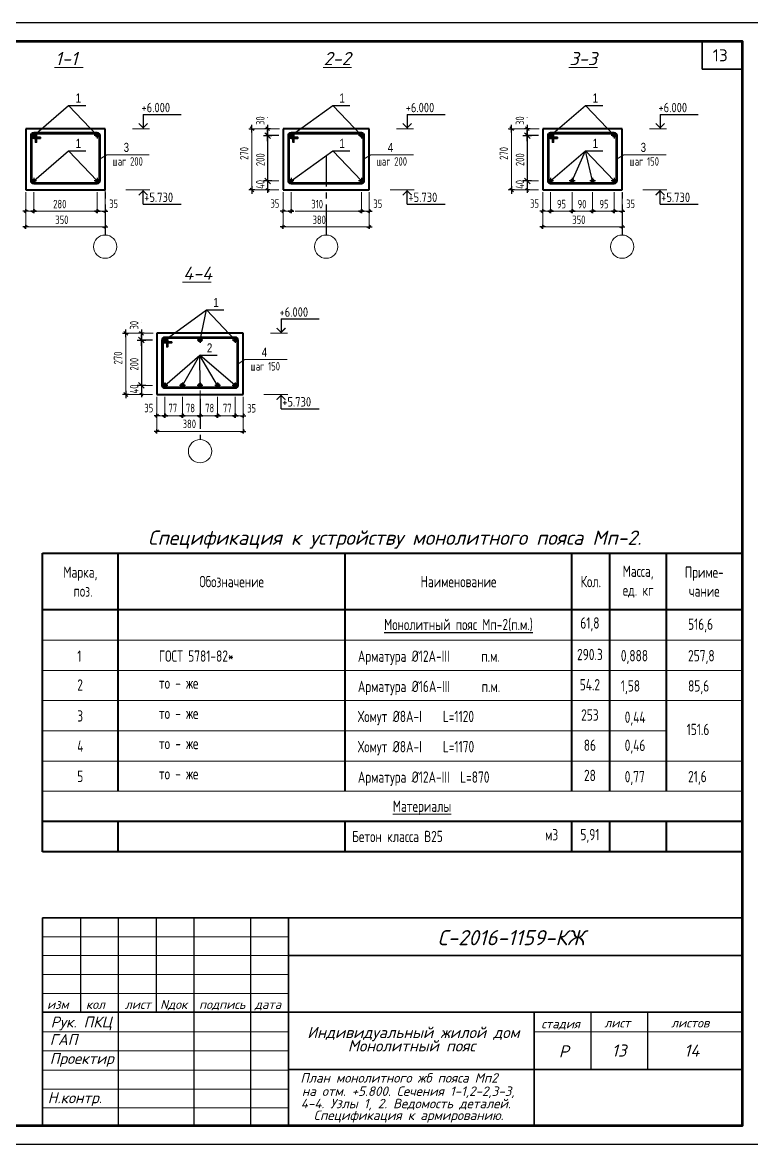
# Model space of a CAD drawing. Extents: x -12289450 to -10763036, y -7834513 to -6150123.
# Drawn here: x -10824568 to -10805286, y -7834513 to -7804813 of the extents above; entities that cross this region are included whole.
import ezdxf

# ---------------------------------------------------------------- set-up
doc = ezdxf.new("R2010")
doc.units = 0
doc.header["$LTSCALE"] = 25
doc.linetypes.add('ACAD_ISO04W100', pattern=[30, 24, -3, 0, -3])
doc.linetypes.add('CENTER', pattern=[50.8, 31.75, -6.35, 6.35, -6.35])
for name, color, linetype in [('014-ОСИ', 251, 'CENTER'), ('Annotation - Text', 7, 'Continuous'), ('ArchiCAD', 7, 'Continuous'), ('F-text', 7, 'Continuous'), ('kassa', 7, 'Continuous'), ('osnovnie', 7, 'Continuous'), ('Новое', 51, 'Continuous'), ('ОСЬ', 210, 'ACAD_ISO04W100'), ('Размер', 6, 'Continuous')]:
    doc.layers.add(name, color=color, linetype=linetype)
doc.layers.add('СТЕНЫ', color=5, linetype='Continuous', lineweight=40)
doc.layers.add('Текст AMS', color=7, linetype='Continuous', lineweight=9)
doc.styles.add('gismo', font='isocpeui.ttf')
doc.styles.add('GOST 2.304', font='cs_gost2304.shx')
doc.styles.add('RUSS', font='russ', dxfattribs={"width": 0.8})
doc.styles.get("Standard").update_dxf_attribs({"font": 'arial.ttf'})
doc.styles.add('STYLE1', font='simplex.shx', dxfattribs={"width": 0.7, "height": 300})
doc.dimstyles.new('100', dxfattribs={"dimtxt": 250, "dimasz": 80, "dimexe": 0, "dimexo": 0, "dimgap": 30, "dimtad": 1, "dimdec": 0, "dimzin": 9, "dimtxsty": 'Standard', "dimblk": 'ARCHTICK', "dimcen": 80, "dimdle": 50, "dimadec": 0, "dimazin": 0, "dimtfac": 1, "dimtdec": 0, "dimtix": 1, "dimtmove": 0, "dimatfit": 1, "dimldrblk": 'DOTSMALL', "dimfxl": 0, "dimarcsym": 0})

# ---------------------------------------------------------------- blocks, each defined once
blk = doc.blocks.new('A8MITTA', base_point=(3180, 3140))
for p, q in [((3160, 3140), (3200, 3140)), ((3170, 3130), (3190, 3150)), ((3180, 3155), (3180, 3125))]:
    blk.add_line(p, q)
blk = doc.blocks.new('_ArchTick')
at = {"color": 0, "linetype": 'ByBlock', "const_width": 0.15}
blk.add_lwpolyline([(-0.5, -0.5), (0.5, 0.5)], dxfattribs=at)
blk = doc.blocks.new('_DotSmall')
at = {"color": 0, "linetype": 'ByBlock', "const_width": 0.5}
blk.add_lwpolyline([(-0.0625, 0, 1), (0.0625, 0, 1)], format="xyb", close=True, dxfattribs=at)

msp = doc.modelspace()

# ---------------------------------------------------------------- linework, layer by layer
at = {"linetype": 'Continuous', "lineweight": 25, "ltscale": 20}
for p, q in [((-10821377.6, -7807248.1), (-10820371.3, -7807248.1)), ((-10821377.6, -7807248.1), (-10821377.6, -7807626.2)), ((-10821377.6, -7807338.9), (-10821377.6, -7807626.2)), ((-10821377.6, -7807356.8), (-10821377.6, -7807626.2)), ((-10821377.6, -7807356.8), (-10821377.6, -7807626.2)), ((-10814391.4, -7807248.1), (-10813385.1, -7807248.1)), ((-10814391.4, -7807248.1), (-10814391.4, -7807626.2)), ((-10814391.4, -7807338.9), (-10814391.4, -7807626.2)), ((-10814391.4, -7807356.8), (-10814391.4, -7807626.2)), ((-10814391.4, -7807356.8), (-10814391.4, -7807626.2)), ((-10807705.2, -7807248.1), (-10806698.9, -7807248.1)), ((-10807705.2, -7807248.1), (-10807705.2, -7807626.2)), ((-10807705.2, -7807338.9), (-10807705.2, -7807626.2)), ((-10807705.2, -7807356.8), (-10807705.2, -7807626.2)), ((-10807705.2, -7807356.8), (-10807705.2, -7807626.2)), ((-10821377.6, -7809515.5), (-10821377.6, -7809246.2)), ((-10821377.6, -7809515.5), (-10821377.6, -7809246.2)), ((-10821377.6, -7809533.5), (-10821377.6, -7809246.2)), ((-10821377.6, -7809624.3), (-10821377.6, -7809246.2)), ((-10814391.4, -7809515.5), (-10814391.4, -7809246.2)), ((-10814391.4, -7809515.5), (-10814391.4, -7809246.2)), ((-10814391.4, -7809533.5), (-10814391.4, -7809246.2)), ((-10814391.4, -7809624.3), (-10814391.4, -7809246.2)), ((-10807705.2, -7809515.5), (-10807705.2, -7809246.2)), ((-10807705.2, -7809515.5), (-10807705.2, -7809246.2)), ((-10807705.2, -7809533.5), (-10807705.2, -7809246.2)), ((-10807705.2, -7809624.3), (-10807705.2, -7809246.2)), ((-10821377.6, -7809624.3), (-10820371.3, -7809624.3)), ((-10814391.4, -7809624.3), (-10813385.1, -7809624.3)), ((-10807705.2, -7809624.3), (-10806698.9, -7809624.3)), ((-10817727.6, -7812661.5), (-10816721.3, -7812661.5)), ((-10817727.6, -7812661.5), (-10817727.6, -7813039.6)), ((-10817727.6, -7812752.3), (-10817727.6, -7813039.6)), ((-10817727.6, -7812770.3), (-10817727.6, -7813039.6)), ((-10817727.6, -7812770.3), (-10817727.6, -7813039.6)), ((-10817727.6, -7814928.9), (-10817727.6, -7814659.6)), ((-10817727.6, -7814928.9), (-10817727.6, -7814659.6)), ((-10817727.6, -7814946.9), (-10817727.6, -7814659.6)), ((-10817727.6, -7815037.7), (-10817727.6, -7814659.6)), ((-10817727.6, -7815037.7), (-10816721.3, -7815037.7))]:
    msp.add_line(p, q, dxfattribs=at)
at = {"color": 0, "lineweight": 15}
for p, q in [((-10822337.1, -7808315.5), (-10822513.1, -7808427.4)), ((-10822337.1, -7808315.5), (-10821214.8, -7808315.5)), ((-10815350.8, -7808315.5), (-10815526.9, -7808427.4)), ((-10815350.8, -7808315.5), (-10814228.5, -7808315.5)), ((-10808664.7, -7808315.5), (-10808840.7, -7808427.4)), ((-10808664.7, -7808315.5), (-10807542.4, -7808315.5)), ((-10808664.7, -7808315.5), (-10807542.4, -7808315.5)), ((-10818687.1, -7813737), (-10818863.1, -7813848.9)), ((-10818687.1, -7813737), (-10817564.8, -7813737)), ((-10805536.2, -7821163.3), (-10824036.2, -7821163.3)), ((-10805536.2, -7821963.3), (-10824036.2, -7821963.3)), ((-10805536.2, -7822763.3), (-10824036.2, -7822763.3)), ((-10807536.2, -7823563.3), (-10824036.2, -7823563.3)), ((-10805536.2, -7824363.3), (-10824036.2, -7824363.3)), ((-10805536.2, -7825163.3), (-10824036.2, -7825163.3)), ((-10805536.2, -7825963.3), (-10824036.2, -7825963.3)), ((-10805536.2, -7826763.3), (-10824036.2, -7826763.3))]:
    msp.add_line(p, q, dxfattribs=at)
at = {"color": 0, "lineweight": 40}
for p, q in [((-10824036.2, -7818863.3), (-10805536.2, -7818863.3)), ((-10824036.2, -7826763.3), (-10824036.2, -7818863.3)), ((-10822036.2, -7825163.3), (-10822036.2, -7818863.3)), ((-10816036.2, -7825163.3), (-10816036.2, -7818863.3)), ((-10810036.2, -7825163.3), (-10810036.2, -7818863.3)), ((-10809036.2, -7825163.3), (-10809036.2, -7818863.3)), ((-10807536.2, -7825163.3), (-10807536.2, -7818863.3)), ((-10805536.2, -7820363.3), (-10824036.2, -7820363.3)), ((-10805536.2, -7825963.3), (-10824036.2, -7825963.3)), ((-10822036.2, -7826763.3), (-10822036.2, -7825963.3)), ((-10816036.2, -7826763.3), (-10816036.2, -7825963.3)), ((-10810036.2, -7826763.3), (-10810036.2, -7825963.3)), ((-10809036.2, -7826763.3), (-10809036.2, -7825963.3)), ((-10807536.2, -7826763.3), (-10807536.2, -7825963.3)), ((-10805536.2, -7826763.3), (-10824036.2, -7826763.3))]:
    msp.add_line(p, q, dxfattribs=at)
at = {"linetype": 'Continuous', "lineweight": 60, "ltscale": 75}
msp.add_lwpolyline([(-10845036.1, -7805313.4), (-10805536.2, -7805313.4), (-10805536.2, -7834013.3), (-10845036.1, -7834013.3)], close=True, dxfattribs=at)
at = {"linetype": 'Continuous', "lineweight": 25, "ltscale": 20}
for points, const_width in [([(-10821494.3, -7807486.9), (-10821377.6, -7807603.5), (-10821260.9, -7807486.9)], 32), ([(-10821494.3, -7807486.9), (-10821377.6, -7807603.5), (-10821260.9, -7807486.9)], 32), ([(-10821487, -7807495.6), (-10821377.6, -7807605), (-10821268.2, -7807495.6)], 30), ([(-10821487, -7807495.6), (-10821377.6, -7807605), (-10821268.2, -7807495.6)], 30), ([(-10814508.1, -7807486.9), (-10814391.4, -7807603.5), (-10814274.7, -7807486.9)], 32), ([(-10814508.1, -7807486.9), (-10814391.4, -7807603.5), (-10814274.7, -7807486.9)], 32), ([(-10814500.8, -7807495.6), (-10814391.4, -7807605), (-10814282, -7807495.6)], 30), ([(-10814500.8, -7807495.6), (-10814391.4, -7807605), (-10814282, -7807495.6)], 30), ([(-10807821.9, -7807486.9), (-10807705.2, -7807603.5), (-10807588.5, -7807486.9)], 32), ([(-10807821.9, -7807486.9), (-10807705.2, -7807603.5), (-10807588.5, -7807486.9)], 32), ([(-10807814.6, -7807495.6), (-10807705.2, -7807605), (-10807595.8, -7807495.6)], 30), ([(-10807814.6, -7807495.6), (-10807705.2, -7807605), (-10807595.8, -7807495.6)], 30), ([(-10821494.3, -7809385.5), (-10821377.6, -7809268.8), (-10821260.9, -7809385.5)], 32), ([(-10821494.3, -7809385.5), (-10821377.6, -7809268.8), (-10821260.9, -7809385.5)], 32), ([(-10821487, -7809376.8), (-10821377.6, -7809267.4), (-10821268.2, -7809376.8)], 30), ([(-10821487, -7809376.8), (-10821377.6, -7809267.4), (-10821268.2, -7809376.8)], 30), ([(-10814508.1, -7809385.5), (-10814391.4, -7809268.8), (-10814274.7, -7809385.5)], 32), ([(-10814508.1, -7809385.5), (-10814391.4, -7809268.8), (-10814274.7, -7809385.5)], 32), ([(-10814500.8, -7809376.8), (-10814391.4, -7809267.4), (-10814282, -7809376.8)], 30), ([(-10814500.8, -7809376.8), (-10814391.4, -7809267.4), (-10814282, -7809376.8)], 30), ([(-10807821.9, -7809385.5), (-10807705.2, -7809268.8), (-10807588.5, -7809385.5)], 32), ([(-10807821.9, -7809385.5), (-10807705.2, -7809268.8), (-10807588.5, -7809385.5)], 32), ([(-10807814.6, -7809376.8), (-10807705.2, -7809267.4), (-10807595.8, -7809376.8)], 30), ([(-10807814.6, -7809376.8), (-10807705.2, -7809267.4), (-10807595.8, -7809376.8)], 30), ([(-10817844.3, -7812900.3), (-10817727.6, -7813017), (-10817610.9, -7812900.3)], 32), ([(-10817844.3, -7812900.3), (-10817727.6, -7813017), (-10817610.9, -7812900.3)], 32), ([(-10817837, -7812909), (-10817727.6, -7813018.4), (-10817618.2, -7812909)], 30), ([(-10817837, -7812909), (-10817727.6, -7813018.4), (-10817618.2, -7812909)], 30), ([(-10817844.3, -7814798.9), (-10817727.6, -7814682.2), (-10817610.9, -7814798.9)], 32), ([(-10817844.3, -7814798.9), (-10817727.6, -7814682.2), (-10817610.9, -7814798.9)], 32), ([(-10817837, -7814790.2), (-10817727.6, -7814680.8), (-10817618.2, -7814790.2)], 30), ([(-10817837, -7814790.2), (-10817727.6, -7814680.8), (-10817618.2, -7814790.2)], 30)]:
    msp.add_lwpolyline(points, dxfattribs=dict(at, const_width=const_width))
at = {"layer": '014-ОСИ'}
for p, q in [((-10822381.1, -7808359.2), (-10822381.1, -7810440.3)), ((-10816534.9, -7808359.2), (-10816534.9, -7810440.3)), ((-10808708.7, -7808359.2), (-10808708.7, -7810440.3)), ((-10819871.1, -7814773.8), (-10819871.1, -7815853.8))]:
    msp.add_line(p, q, dxfattribs=at)
at = {"layer": 'Annotation - Text', "color": 0, "lineweight": 20}
for centre in [(-10822381.1, -7810748.3), (-10816534.9, -7810748.3), (-10808708.7, -7810748.3), (-10819871.1, -7816161.8)]:
    msp.add_circle(centre, 308, dxfattribs=at)
at = {"layer": 'ArchiCAD', "color": 7, "linetype": 'Continuous', "lineweight": 35}
for p, q in [((-10824036, -7828513.1), (-10805536.2, -7828513.1)), ((-10817536.1, -7828513.1), (-10817536.1, -7834013)), ((-10817536.1, -7829513), (-10805536.2, -7829513)), ((-10824036, -7831013), (-10805536.2, -7831013)), ((-10811036.2, -7831013), (-10811036.2, -7834013)), ((-10817536.1, -7832528.8), (-10805536.2, -7832528.8))]:
    msp.add_line(p, q, dxfattribs=at)
at = {"layer": 'ArchiCAD', "color": 7, "linetype": 'Continuous', "lineweight": 35, "extrusion": (1, 0, 0), "elevation": -10806594.3}
msp.add_lwpolyline([(-7805313.4, 0), (-7806054.1, 0)], dxfattribs=at)
at = {"layer": 'ArchiCAD', "color": 7, "linetype": 'Continuous', "lineweight": 35, "extrusion": (0, 1, 0), "elevation": -7806054.1}
msp.add_lwpolyline([(10806594.3, 0), (10805536.2, 0)], dxfattribs=at)
at = {"layer": 'ArchiCAD', "color": 7, "linetype": 'Continuous', "lineweight": 35}
msp.add_lwpolyline([(-10805536.2, -7834013), (-10824036, -7834013), (-10824036, -7828513.1), (-10805536.2, -7828513.1), (-10805536.2, -7834013)], close=True, dxfattribs=at)
at = {"layer": 'kassa', "lineweight": 15}
for p, q in [((-10824036, -7829013.1), (-10817536.1, -7829013.1)), ((-10817536.1, -7829513), (-10824036, -7829513)), ((-10824036, -7830013), (-10817536.1, -7830013)), ((-10824036, -7830513), (-10817536.1, -7830513)), ((-10824036, -7831528.9), (-10817536.1, -7831528.9)), ((-10811036.2, -7831528.9), (-10805536.2, -7831528.9)), ((-10824036, -7832028.9), (-10817536.1, -7832028.9)), ((-10824036, -7832544.7), (-10817536.1, -7832544.7)), ((-10824036, -7833044.7), (-10817536.1, -7833044.7)), ((-10824036, -7833544.7), (-10817536.1, -7833544.7))]:
    msp.add_line(p, q, dxfattribs=at)
at = {"layer": 'osnovnie', "color": 0, "lineweight": 35, "ltscale": 100}
for p, q in [((-10822591.1, -7807728.2), (-10824271.1, -7807728.2)), ((-10822591.1, -7807758.2), (-10824271.1, -7807758.2)), ((-10815604.9, -7807728.2), (-10817464.9, -7807728.2)), ((-10815604.9, -7807758.2), (-10817464.9, -7807758.2)), ((-10808918.7, -7807728.2), (-10810598.7, -7807728.2)), ((-10808918.7, -7807758.2), (-10810598.7, -7807758.2)), ((-10824349.1, -7807806.2), (-10824349.1, -7809006.2)), ((-10824319.1, -7807806.2), (-10824319.1, -7809006.2)), ((-10822543.1, -7809006.2), (-10822543.1, -7807806.2)), ((-10822513.1, -7809006.2), (-10822513.1, -7807806.2)), ((-10817542.9, -7807806.2), (-10817542.9, -7809006.2)), ((-10817512.9, -7807806.2), (-10817512.9, -7809006.2)), ((-10815556.9, -7809006.2), (-10815556.9, -7807806.2)), ((-10815526.9, -7809006.2), (-10815526.9, -7807806.2)), ((-10810676.7, -7807806.2), (-10810676.7, -7809006.2)), ((-10810646.7, -7807806.2), (-10810646.7, -7809006.2)), ((-10808870.7, -7809006.2), (-10808870.7, -7807806.2)), ((-10808840.7, -7809006.2), (-10808840.7, -7807806.2)), ((-10824271.1, -7809054.2), (-10822591.1, -7809054.2)), ((-10824271.1, -7809084.2), (-10822591.1, -7809084.2)), ((-10817464.9, -7809054.2), (-10815604.9, -7809054.2)), ((-10817464.9, -7809084.2), (-10815604.9, -7809084.2)), ((-10810598.7, -7809054.2), (-10808918.7, -7809054.2)), ((-10810598.7, -7809084.2), (-10808918.7, -7809084.2)), ((-10818941.1, -7813141.6), (-10820801.1, -7813141.6)), ((-10820879.1, -7813219.6), (-10820879.1, -7814419.6)), ((-10820849.1, -7813219.6), (-10820849.1, -7814419.6)), ((-10818941.1, -7813171.6), (-10820801.1, -7813171.6)), ((-10818893.1, -7814419.6), (-10818893.1, -7813219.6)), ((-10818863.1, -7814419.6), (-10818863.1, -7813219.6)), ((-10820801.1, -7814467.6), (-10818941.1, -7814467.6)), ((-10820801.1, -7814497.6), (-10818941.1, -7814497.6))]:
    msp.add_line(p, q, dxfattribs=at)
for points in [[(-10824271.1, -7807758.2, -0.4142136), (-10824223.1, -7807806.2), (-10824223.1, -7807986.2), (-10824193.1, -7807986.2), (-10824193.1, -7807806.2, 0.4142086), (-10824271.1, -7807728.2, 0.0000085)], [(-10817464.9, -7807758.2, -0.4142136), (-10817416.9, -7807806.2), (-10817416.9, -7807986.2), (-10817386.9, -7807986.2), (-10817386.9, -7807806.2, 0.4142086), (-10817464.9, -7807728.2, 0.0000085)], [(-10810598.7, -7807758.2, -0.4142136), (-10810550.7, -7807806.2), (-10810550.7, -7807986.2), (-10810520.7, -7807986.2), (-10810520.7, -7807806.2, 0.4142086), (-10810598.7, -7807728.2, 0.0000085)], [(-10824319.1, -7807806.2, 0.4142136), (-10824271.1, -7807854.2), (-10824091.1, -7807854.2), (-10824091.1, -7807884.2), (-10824271.1, -7807884.2, -0.4142086), (-10824349.1, -7807806.2, -0.0000085)], [(-10817512.9, -7807806.2, 0.4142136), (-10817464.9, -7807854.2), (-10817284.9, -7807854.2), (-10817284.9, -7807884.2), (-10817464.9, -7807884.2, -0.4142086), (-10817542.9, -7807806.2, -0.0000085)], [(-10810646.7, -7807806.2, 0.4142136), (-10810598.7, -7807854.2), (-10810418.7, -7807854.2), (-10810418.7, -7807884.2), (-10810598.7, -7807884.2, -0.4142086), (-10810676.7, -7807806.2, -0.0000085)], [(-10820801.1, -7813171.6, -0.4142136), (-10820753.1, -7813219.6), (-10820753.1, -7813399.6), (-10820723.1, -7813399.6), (-10820723.1, -7813219.6, 0.4142086), (-10820801.1, -7813141.6, 0.0000085)], [(-10820849.1, -7813219.6, 0.4142136), (-10820801.1, -7813267.6), (-10820621.1, -7813267.6), (-10820621.1, -7813297.6), (-10820801.1, -7813297.6, -0.4142086), (-10820879.1, -7813219.6, -0.0000085)]]:
    msp.add_lwpolyline(points, format="xyb", dxfattribs=at)
for centre, radius in [((-10824271.1, -7807806.2), 36), ((-10822591.1, -7807806.2), 36), ((-10817464.9, -7807806.2), 36), ((-10815604.9, -7807806.2), 36), ((-10810598.7, -7807806.2), 36), ((-10808918.7, -7807806.2), 36), ((-10824271.1, -7809006.2), 36), ((-10822591.1, -7809006.2), 36), ((-10817464.9, -7809006.2), 36), ((-10815604.9, -7809006.2), 36), ((-10810598.7, -7809006.2), 36), ((-10810028.7, -7809006.2), 36), ((-10809488.7, -7809006.2), 36), ((-10808918.7, -7809006.2), 36), ((-10820801.1, -7813219.6), 36), ((-10819871.1, -7813219.6), 48), ((-10818941.1, -7813219.6), 36), ((-10820801.1, -7814419.6), 48), ((-10820336.1, -7814419.6), 48), ((-10819871.1, -7814419.6), 48), ((-10819406.1, -7814419.6), 48), ((-10818941.1, -7814419.6), 48)]:
    msp.add_circle(centre, radius, dxfattribs=at)
for centre, radius, start, end in [((-10824271.1, -7807806.2), 78, 90, 180), ((-10824271.1, -7807806.2), 48, 90, 180), ((-10822591.1, -7807806.2), 78, 0, 90), ((-10822591.1, -7807806.2), 48, 0, 90), ((-10817464.9, -7807806.2), 78, 90, 180), ((-10817464.9, -7807806.2), 48, 90, 180), ((-10815604.9, -7807806.2), 78, 0, 90), ((-10815604.9, -7807806.2), 48, 0, 90), ((-10810598.7, -7807806.2), 78, 90, 180), ((-10810598.7, -7807806.2), 48, 90, 180), ((-10808918.7, -7807806.2), 78, 0, 90), ((-10808918.7, -7807806.2), 48, 0, 90), ((-10824271.1, -7809006.2), 78, 180, 270), ((-10824271.1, -7809006.2), 48, 180, 270), ((-10822591.1, -7809006.2), 78, 270, 0), ((-10822591.1, -7809006.2), 48, 270, 0), ((-10817464.9, -7809006.2), 78, 180, 270), ((-10817464.9, -7809006.2), 48, 180, 270), ((-10815604.9, -7809006.2), 78, 270, 0), ((-10815604.9, -7809006.2), 48, 270, 0), ((-10810598.7, -7809006.2), 78, 180, 270), ((-10810598.7, -7809006.2), 48, 180, 270), ((-10808918.7, -7809006.2), 78, 270, 0), ((-10808918.7, -7809006.2), 48, 270, 0), ((-10820801.1, -7813219.6), 78, 90, 180), ((-10818941.1, -7813219.6), 78, 0, 90), ((-10820801.1, -7813219.6), 48, 90, 180), ((-10818941.1, -7813219.6), 48, 0, 90), ((-10820801.1, -7814419.6), 78, 180, 270), ((-10820801.1, -7814419.6), 48, 180, 270), ((-10818941.1, -7814419.6), 78, 270, 0), ((-10818941.1, -7814419.6), 48, 270, 0)]:
    msp.add_arc(centre, radius, start, end, dxfattribs=at)
at = {"layer": 'Новое', "color": 7, "linetype": 'Continuous'}
for p, q in [((-10824036, -7828513.1), (-10824036, -7834013)), ((-10823036, -7828513.1), (-10823036, -7831013)), ((-10822036, -7828513.1), (-10822036, -7834013)), ((-10821036, -7828513.1), (-10821036, -7831013)), ((-10820036, -7828513.1), (-10820036, -7834013)), ((-10818536.1, -7828513.1), (-10818536.1, -7834013)), ((-10809536.2, -7831013), (-10809536.2, -7832528.8)), ((-10808036.2, -7831013), (-10808036.2, -7832528.8))]:
    msp.add_line(p, q, dxfattribs=at)
msp.add_lwpolyline([(-10847036.1, -7804813.4), (-10805036.2, -7804813.4), (-10805036.2, -7834513.3), (-10847036.1, -7834513.3)], close=True, dxfattribs=at)
msp.add_lwpolyline([(-10847036.1, -7804813.4), (-10805036.2, -7804813.4), (-10805036.2, -7834513.3), (-10847036.1, -7834513.3)], close=True, dxfattribs=at)
at = {"layer": 'ОСЬ', "ltscale": 100}
for p, q in [((-10824271.1, -7807728.2), (-10824271.1, -7807884.2)), ((-10822591.1, -7807728.2), (-10822591.1, -7807884.2)), ((-10817464.9, -7807728.2), (-10817464.9, -7807884.2)), ((-10815604.9, -7807728.2), (-10815604.9, -7807884.2)), ((-10810598.7, -7807728.2), (-10810598.7, -7807884.2)), ((-10808918.7, -7807728.2), (-10808918.7, -7807884.2)), ((-10824193.1, -7807806.2), (-10824349.1, -7807806.2)), ((-10822513.1, -7807806.2), (-10822669.1, -7807806.2)), ((-10817386.9, -7807806.2), (-10817542.9, -7807806.2)), ((-10815526.9, -7807806.2), (-10815682.9, -7807806.2)), ((-10810520.7, -7807806.2), (-10810676.7, -7807806.2)), ((-10808840.7, -7807806.2), (-10808996.7, -7807806.2)), ((-10824271.1, -7808928.2), (-10824271.1, -7809084.2)), ((-10822591.1, -7808928.2), (-10822591.1, -7809084.2)), ((-10817464.9, -7808928.2), (-10817464.9, -7809084.2)), ((-10815604.9, -7808928.2), (-10815604.9, -7809084.2)), ((-10810598.7, -7808928.2), (-10810598.7, -7809084.2)), ((-10810028.7, -7808928.2), (-10810028.7, -7809084.2)), ((-10809488.7, -7808928.2), (-10809488.7, -7809084.2)), ((-10808918.7, -7808928.2), (-10808918.7, -7809084.2)), ((-10824193.1, -7809006.2), (-10824349.1, -7809006.2)), ((-10822513.1, -7809006.2), (-10822669.1, -7809006.2)), ((-10817386.9, -7809006.2), (-10817542.9, -7809006.2)), ((-10815526.9, -7809006.2), (-10815682.9, -7809006.2)), ((-10810520.7, -7809006.2), (-10810676.7, -7809006.2)), ((-10809950.7, -7809006.2), (-10810106.7, -7809006.2)), ((-10809410.7, -7809006.2), (-10809566.7, -7809006.2)), ((-10808840.7, -7809006.2), (-10808996.7, -7809006.2)), ((-10820801.1, -7813141.6), (-10820801.1, -7813297.6)), ((-10819871.1, -7813141.6), (-10819871.1, -7813297.6)), ((-10818941.1, -7813141.6), (-10818941.1, -7813297.6)), ((-10820723.1, -7813219.6), (-10820879.1, -7813219.6)), ((-10819793.1, -7813219.6), (-10819949.1, -7813219.6)), ((-10818863.1, -7813219.6), (-10819019.1, -7813219.6)), ((-10820723.1, -7814419.6), (-10820879.1, -7814419.6)), ((-10820801.1, -7814341.6), (-10820801.1, -7814497.6)), ((-10820258.1, -7814419.6), (-10820414.1, -7814419.6)), ((-10820336.1, -7814341.6), (-10820336.1, -7814497.6)), ((-10819793.1, -7814419.6), (-10819949.1, -7814419.6)), ((-10819871.1, -7814341.6), (-10819871.1, -7814497.6)), ((-10819328.1, -7814419.6), (-10819484.1, -7814419.6)), ((-10819406.1, -7814341.6), (-10819406.1, -7814497.6)), ((-10818863.1, -7814419.6), (-10819019.1, -7814419.6)), ((-10818941.1, -7814341.6), (-10818941.1, -7814497.6))]:
    msp.add_line(p, q, dxfattribs=at)
at = {"layer": 'Размер', "lineweight": 15, "ltscale": 100}
for p, q in [((-10818084.4, -7807331.2), (-10818084.4, -7807336.2)), ((-10811218.3, -7807331.2), (-10811218.3, -7807336.2)), ((-10817772.9, -7807626.2), (-10818584.6, -7807626.2)), ((-10818498.9, -7809246.2), (-10818498.9, -7807585.6)), ((-10817772.9, -7807626.2), (-10818084.4, -7807626.2)), ((-10810906.8, -7807626.2), (-10811718.5, -7807626.2)), ((-10811632.8, -7809246.2), (-10811632.8, -7807585.6)), ((-10810906.8, -7807626.2), (-10811218.3, -7807626.2)), ((-10817789.7, -7807806.2), (-10818084.4, -7807806.2)), ((-10810923.5, -7807806.2), (-10811218.3, -7807806.2)), ((-10822381.1, -7809145.1), (-10822381.1, -7810059.8)), ((-10817789.7, -7809246.2), (-10818584.6, -7809246.2)), ((-10817789.7, -7809006.2), (-10818084.4, -7809006.2)), ((-10810923.5, -7809246.2), (-10811718.5, -7809246.2)), ((-10810923.5, -7809246.2), (-10811718.5, -7809246.2)), ((-10810923.5, -7809006.2), (-10811218.3, -7809006.2)), ((-10824481.1, -7809309.4), (-10824481.1, -7809808.3)), ((-10824481.1, -7809309.4), (-10824481.1, -7810224.1)), ((-10824271.1, -7809309.4), (-10824271.1, -7809808.3)), ((-10824271.1, -7809309.4), (-10824271.1, -7809808.3)), ((-10822591.1, -7809309.4), (-10822591.1, -7809808.3)), ((-10822591.1, -7809309.4), (-10822591.1, -7809808.3)), ((-10822591.1, -7809309.4), (-10822591.1, -7809808.3)), ((-10822591.1, -7809309.4), (-10822591.1, -7809808.3)), ((-10822591.1, -7809309.4), (-10822591.1, -7809808.3)), ((-10822591.1, -7809309.4), (-10822591.1, -7809808.3)), ((-10817674.9, -7809309.4), (-10817674.9, -7809808.3)), ((-10817674.9, -7809309.4), (-10817674.9, -7810224.1)), ((-10817464.9, -7809309.4), (-10817464.9, -7809808.3)), ((-10817464.9, -7809309.4), (-10817464.9, -7809808.3)), ((-10815604.9, -7809309.4), (-10815604.9, -7809808.3)), ((-10815604.9, -7809309.4), (-10815604.9, -7809808.3)), ((-10815604.9, -7809309.4), (-10815604.9, -7809808.3)), ((-10815604.9, -7809309.4), (-10815604.9, -7809808.3)), ((-10815604.9, -7809309.4), (-10815604.9, -7809808.3)), ((-10815604.9, -7809309.4), (-10815604.9, -7809808.3)), ((-10815394.9, -7809309.4), (-10815394.9, -7809808.3)), ((-10815394.9, -7809309.4), (-10815394.9, -7810224.1)), ((-10810808.7, -7809309.4), (-10810808.7, -7809808.3)), ((-10810808.7, -7809309.4), (-10810808.7, -7810224.1)), ((-10810598.7, -7809309.4), (-10810598.7, -7809808.3)), ((-10810598.7, -7809309.4), (-10810598.7, -7809808.3)), ((-10810028.7, -7809309.4), (-10810028.7, -7809808.3)), ((-10810028.7, -7809309.4), (-10810028.7, -7809808.3)), ((-10809488.7, -7809309.4), (-10809488.7, -7809808.3)), ((-10809488.7, -7809309.4), (-10809488.7, -7809808.3)), ((-10808918.7, -7809309.4), (-10808918.7, -7809808.3)), ((-10808918.7, -7809309.4), (-10808918.7, -7809808.3)), ((-10808918.7, -7809309.4), (-10808918.7, -7809808.3)), ((-10808918.7, -7809309.4), (-10808918.7, -7809808.3)), ((-10808918.7, -7809309.4), (-10808918.7, -7809808.3)), ((-10808918.7, -7809309.4), (-10808918.7, -7809808.3)), ((-10808708.7, -7809309.4), (-10808708.7, -7810224.1)), ((-10824477.4, -7809808.3), (-10824274.9, -7809808.3)), ((-10824346.1, -7809808.3), (-10822344.3, -7809808.3)), ((-10817671.1, -7809808.3), (-10817468.6, -7809808.3)), ((-10817359.9, -7809808.3), (-10815358.1, -7809808.3)), ((-10810805, -7809808.3), (-10810602.5, -7809808.3)), ((-10810673.7, -7809808.3), (-10808671.9, -7809808.3)), ((-10824477.4, -7810224.1), (-10822352.7, -7810224.1)), ((-10817749.9, -7810224.1), (-10815366.5, -7810224.1)), ((-10810805, -7810224.1), (-10808680.3, -7810224.1)), ((-10821420.7, -7812744.6), (-10821420.7, -7812749.6)), ((-10821109.1, -7813039.6), (-10821920.9, -7813039.6)), ((-10821835.2, -7814659.6), (-10821835.2, -7812999.1)), ((-10821109.1, -7813039.6), (-10821420.7, -7813039.6)), ((-10821125.9, -7813219.6), (-10821420.7, -7813219.6)), ((-10821125.9, -7814419.6), (-10821420.7, -7814419.6)), ((-10819871.1, -7814558.5), (-10819871.1, -7815057.4)), ((-10819871.1, -7814558.5), (-10819871.1, -7815057.4)), ((-10821125.9, -7814659.6), (-10821920.9, -7814659.6)), ((-10821011.1, -7814722.9), (-10821011.1, -7815221.7)), ((-10821011.1, -7814722.9), (-10821011.1, -7815637.5)), ((-10820801.1, -7814722.9), (-10820801.1, -7815221.7)), ((-10820801.1, -7814722.9), (-10820801.1, -7815221.7)), ((-10820336.1, -7814722.9), (-10820336.1, -7815221.7)), ((-10820336.1, -7814722.9), (-10820336.1, -7815221.7)), ((-10819406.1, -7814722.9), (-10819406.1, -7815221.7)), ((-10819406.1, -7814722.9), (-10819406.1, -7815221.7)), ((-10818941.1, -7814722.9), (-10818941.1, -7815221.7)), ((-10818941.1, -7814722.9), (-10818941.1, -7815221.7)), ((-10818941.1, -7814722.9), (-10818941.1, -7815221.7)), ((-10818941.1, -7814722.9), (-10818941.1, -7815221.7)), ((-10818941.1, -7814722.9), (-10818941.1, -7815221.7)), ((-10818941.1, -7814722.9), (-10818941.1, -7815221.7)), ((-10818731.1, -7814722.9), (-10818731.1, -7815637.5)), ((-10821007.4, -7815221.7), (-10820804.9, -7815221.7)), ((-10820876.1, -7815221.7), (-10818731.1, -7815221.7)), ((-10820876.1, -7815221.7), (-10818874.3, -7815221.7)), ((-10821007.4, -7815637.5), (-10818731.1, -7815637.5))]:
    msp.add_line(p, q, dxfattribs=at)
at = {"layer": 'Размер'}
for p, q in [((-10818084.4, -7807585.3), (-10818084.4, -7809246.2)), ((-10811218.3, -7807585.3), (-10811218.3, -7809246.2)), ((-10817789.7, -7807806.2), (-10818084.4, -7807806.2)), ((-10810923.5, -7807806.2), (-10811218.3, -7807806.2)), ((-10821420.7, -7812998.7), (-10821420.7, -7814659.6)), ((-10821125.9, -7813219.6), (-10821420.7, -7813219.6))]:
    msp.add_line(p, q, dxfattribs=at)
at = {"layer": 'СТЕНЫ', "ltscale": 3}
for p, q in [((-10824481.1, -7807626.2), (-10824481.1, -7809246.2)), ((-10822381.1, -7807626.2), (-10824481.1, -7807626.2)), ((-10822381.1, -7809246.2), (-10822381.1, -7807626.2)), ((-10817674.9, -7807626.2), (-10817674.9, -7809246.2)), ((-10815394.9, -7807626.2), (-10817674.9, -7807626.2)), ((-10815394.9, -7809246.2), (-10815394.9, -7807626.2)), ((-10810808.7, -7807626.2), (-10810808.7, -7809246.2)), ((-10808708.7, -7807626.2), (-10810808.7, -7807626.2)), ((-10808708.7, -7809246.2), (-10808708.7, -7807626.2)), ((-10824481.1, -7809246.2), (-10822381.1, -7809246.2)), ((-10817674.9, -7809246.2), (-10815394.9, -7809246.2)), ((-10810808.7, -7809246.2), (-10808708.7, -7809246.2)), ((-10810808.7, -7809246.2), (-10808708.7, -7809246.2)), ((-10821011.1, -7813039.6), (-10821011.1, -7814659.6)), ((-10818731.1, -7813039.6), (-10821011.1, -7813039.6)), ((-10818731.1, -7814659.6), (-10818731.1, -7813039.6)), ((-10821011.1, -7814659.6), (-10818731.1, -7814659.6)), ((-10821011.1, -7814659.6), (-10818731.1, -7814659.6))]:
    msp.add_line(p, q, dxfattribs=at)
at = {"layer": 'СТЕНЫ', "color": 0, "lineweight": 5, "ltscale": 4}
for p, q in [((-10821658.9, -7807626.2), (-10821209.6, -7807626.2)), ((-10814672.6, -7807626.2), (-10814223.4, -7807626.2)), ((-10807986.5, -7807626.2), (-10807537.3, -7807626.2)), ((-10821196.4, -7809246.2), (-10821831.9, -7809246.2)), ((-10814210.2, -7809246.2), (-10814845.7, -7809246.2)), ((-10807524, -7809246.2), (-10808159.6, -7809246.2)), ((-10818008.9, -7813039.6), (-10817559.6, -7813039.6)), ((-10817546.4, -7814659.6), (-10818181.9, -7814659.6))]:
    msp.add_line(p, q, dxfattribs=at)
at = {"layer": 'Текст AMS', "linetype": 'Continuous', "lineweight": 5, "ltscale": 75}
for points in [[(-10823715.9, -7806008.3), (-10822963.6, -7806008.3)], [(-10816616.1, -7806008.3), (-10815863.7, -7806008.3)], [(-10810115.7, -7806008.3), (-10809363.4, -7806008.3)], [(-10820331, -7811690.5), (-10819578.6, -7811690.5)]]:
    msp.add_lwpolyline(points, dxfattribs=at)

# ---------------------------------------------------------------- block references
at = {"layer": 'Размер', "lineweight": 15, "ltscale": 100}
for p, xscale, yscale, zscale, rotation in [((-10818498.9, -7807626.2), 4.999999999999999, 4.999999999999999, 4.999999999999999, 90), ((-10818084.4, -7807626.2), 4.999999999999999, 4.999999999999999, 4.999999999999999, 270), ((-10818084.4, -7807806.2), 4.999999999999999, 4.999999999999999, 4.999999999999999, 90), ((-10811632.8, -7807626.2), 4.999999999999999, 4.999999999999999, 4.999999999999999, 90), ((-10811218.3, -7807626.2), 4.999999999999999, 4.999999999999999, 4.999999999999999, 270), ((-10811218.3, -7807806.2), 4.999999999999999, 4.999999999999999, 4.999999999999999, 90), ((-10818498.9, -7809246.2), 4.999999999999999, 4.999999999999999, 4.999999999999999, 270), ((-10818084.4, -7809246.2), 3.749999999999999, 3.749999999999999, 3.749999999999999, 270), ((-10811632.8, -7809246.2), 5, 5, 5, 270), ((-10811632.8, -7809246.2), 4.999999999999999, 4.999999999999999, 4.999999999999999, 270), ((-10811218.3, -7809246.2), 3.75, 3.75, 3.75, 270), ((-10811218.3, -7809246.2), 3.749999999999999, 3.749999999999999, 3.749999999999999, 270), ((-10824481.1, -7809808.3), 3.749999999999999, 3.749999999999999, 3.749999999999999, 180), ((-10824271.1, -7809808.3), 3.749999999999999, 3.749999999999999, 3.749999999999999, 180), ((-10822591.1, -7809808.3), 3.749999999999999, 3.749999999999999, 3.749999999999999, 180), ((-10822591.1, -7809808.3), 3.749999999999999, 3.749999999999999, 3.749999999999999, 180), ((-10822591.1, -7809808.3), 3.749999999999999, 3.749999999999999, 3.749999999999999, 180), ((-10822591.1, -7809808.3), 3.749999999999999, 3.749999999999999, 3.749999999999999, 180), ((-10822591.1, -7809808.3), 3.749999999999999, 3.749999999999999, 3.749999999999999, 180), ((-10817674.9, -7809808.3), 3.749999999999999, 3.749999999999999, 3.749999999999999, 180), ((-10817464.9, -7809808.3), 3.749999999999999, 3.749999999999999, 3.749999999999999, 180), ((-10815604.9, -7809808.3), 3.749999999999999, 3.749999999999999, 3.749999999999999, 180), ((-10815604.9, -7809808.3), 3.749999999999999, 3.749999999999999, 3.749999999999999, 180), ((-10815604.9, -7809808.3), 3.749999999999999, 3.749999999999999, 3.749999999999999, 180), ((-10815604.9, -7809808.3), 3.749999999999999, 3.749999999999999, 3.749999999999999, 180), ((-10815604.9, -7809808.3), 3.749999999999999, 3.749999999999999, 3.749999999999999, 180), ((-10810808.7, -7809808.3), 3.75, 3.75, 3.75, 180), ((-10810598.7, -7809808.3), 3.75, 3.75, 3.75, 180), ((-10810028.7, -7809808.3), 3.75, 3.75, 3.75, 180), ((-10809488.7, -7809808.3), 3.75, 3.75, 3.75, 180), ((-10808918.7, -7809808.3), 3.75, 3.75, 3.75, 180), ((-10808918.7, -7809808.3), 3.75, 3.75, 3.75, 180), ((-10808918.7, -7809808.3), 3.75, 3.75, 3.75, 180), ((-10808918.7, -7809808.3), 3.75, 3.75, 3.75, 180), ((-10808918.7, -7809808.3), 3.75, 3.75, 3.75, 180), ((-10824481.1, -7810224.1), 3.749999999999999, 3.749999999999999, 3.749999999999999, 180), ((-10817674.9, -7810224.1), 3.749999999999999, 3.749999999999999, 3.749999999999999, 180), ((-10810808.7, -7810224.1), 3.75, 3.75, 3.75, 180), ((-10821835.2, -7813039.6), 4.999999999999999, 4.999999999999999, 4.999999999999999, 90), ((-10821420.7, -7813039.6), 4.999999999999999, 4.999999999999999, 4.999999999999999, 270), ((-10821420.7, -7813219.6), 4.999999999999999, 4.999999999999999, 4.999999999999999, 90), ((-10821835.2, -7814659.6), 4.999999999999999, 4.999999999999999, 4.999999999999999, 270), ((-10821420.7, -7814659.6), 3.749999999999999, 3.749999999999999, 3.749999999999999, 270), ((-10821011.1, -7815221.7), 3.75, 3.75, 3.75, 180), ((-10820801.1, -7815221.7), 3.75, 3.75, 3.75, 180), ((-10820336.1, -7815221.7), 3.75, 3.75, 3.75, 180), ((-10819871.1, -7815221.7), 3.75, 3.75, 3.75, 180), ((-10819406.1, -7815221.7), 3.75, 3.75, 3.75, 180), ((-10818941.1, -7815221.7), 3.75, 3.75, 3.75, 180), ((-10818941.1, -7815221.7), 3.75, 3.75, 3.75, 180), ((-10818941.1, -7815221.7), 3.75, 3.75, 3.75, 180), ((-10818941.1, -7815221.7), 3.75, 3.75, 3.75, 180), ((-10818941.1, -7815221.7), 3.75, 3.75, 3.75, 180), ((-10821011.1, -7815637.5), 3.75, 3.75, 3.75, 180)]:
    msp.add_blockref('A8MITTA', p, dxfattribs=dict(at, xscale=xscale, yscale=yscale, zscale=zscale, rotation=rotation))
at = {"layer": 'Размер', "xscale": 7.499999999999998, "yscale": 7.499999999999998, "zscale": 7.499999999999998}
for p, rotation in [((-10818084.4, -7807806.2), 90), ((-10811218.3, -7807806.2), 90), ((-10818084.4, -7809006.2), 270), ((-10811218.3, -7809006.2), 270), ((-10821420.7, -7813219.6), 90), ((-10821420.7, -7814419.6), 270)]:
    msp.add_blockref('A8MITTA', p, dxfattribs=dict(at, rotation=rotation))
at = {"layer": 'Размер', "lineweight": 15, "ltscale": 100}
for p, xscale, yscale, zscale in [((-10824271.1, -7809808.3), 3.749999999999999, 3.749999999999999, 3.749999999999999), ((-10822591.1, -7809808.3), 3.749999999999999, 3.749999999999999, 3.749999999999999), ((-10822381.1, -7809808.3), 3.749999999999999, 3.749999999999999, 3.749999999999999), ((-10817464.9, -7809808.3), 3.749999999999999, 3.749999999999999, 3.749999999999999), ((-10815604.9, -7809808.3), 3.749999999999999, 3.749999999999999, 3.749999999999999), ((-10815394.9, -7809808.3), 3.749999999999999, 3.749999999999999, 3.749999999999999), ((-10810598.7, -7809808.3), 3.75, 3.75, 3.75), ((-10810028.7, -7809808.3), 3.75, 3.75, 3.75), ((-10809488.7, -7809808.3), 3.75, 3.75, 3.75), ((-10808918.7, -7809808.3), 3.75, 3.75, 3.75), ((-10808708.7, -7809808.3), 3.75, 3.75, 3.75), ((-10822381.1, -7810224.1), 3.749999999999999, 3.749999999999999, 3.749999999999999), ((-10815394.9, -7810224.1), 3.749999999999999, 3.749999999999999, 3.749999999999999), ((-10808708.7, -7810224.1), 3.75, 3.75, 3.75), ((-10820801.1, -7815221.7), 3.75, 3.75, 3.75), ((-10820336.1, -7815221.7), 3.75, 3.75, 3.75), ((-10819871.1, -7815221.7), 3.75, 3.75, 3.75), ((-10819406.1, -7815221.7), 3.75, 3.75, 3.75), ((-10818941.1, -7815221.7), 3.75, 3.75, 3.75), ((-10818731.1, -7815221.7), 3.75, 3.75, 3.75), ((-10818731.1, -7815637.5), 3.75, 3.75, 3.75)]:
    msp.add_blockref('A8MITTA', p, dxfattribs=dict(at, xscale=xscale, yscale=yscale, zscale=zscale))

# ---------------------------------------------------------------- texts
at = {"linetype": 'Continuous', "lineweight": 25, "ltscale": 20, "style": 'GOST 2.304'}
for s, p in [('+6.000', (-10821419.6, -7807190.5)), ('+6.000', (-10814433.4, -7807190.5)), ('+6.000', (-10807747.2, -7807190.5)), ('+5.730', (-10821347.2, -7809566.7)), ('+5.730', (-10814361, -7809566.7)), ('+5.730', (-10807674.9, -7809566.7)), ('+6.000', (-10817769.6, -7812603.9)), ('+5.730', (-10817697.2, -7814980.1))]:
    msp.add_text(s, height=250, dxfattribs=at).set_placement(p)
at = {"insert": (-10806313.8, -7805525), "char_height": 317.419, "width": 604.607, "attachment_point": 1}
msp.add_mtext('{\\Fsimplex|c0;13}', dxfattribs=at)
at = {"color": 0, "lineweight": 30, "char_height": 240, "attachment_point": 1, "style": 'RUSS'}
for s, insert in [('1', (-10823159.8, -7806693.6)), ('1', (-10816185.4, -7806693.6)), ('1', (-10809487.4, -7806693.6)), ('1', (-10823159.8, -7807893.6)), ('3', (-10821891.1, -7808000.7)), ('1', (-10816185.4, -7807893.6)), ('4', (-10814904.8, -7808000.7)), ('1', (-10809487.4, -7807893.6)), ('1', (-10809487.4, -7807893.6)), ('3', (-10808218.7, -7808000.7)), ('1', (-10819521.7, -7812107)), ('2', (-10819689.8, -7813307)), ('4', (-10818241.1, -7813422.2))]:
    msp.add_mtext(s, dxfattribs=dict(at, insert=insert))
at = {"color": 0, "lineweight": 15, "char_height": 225, "attachment_point": 1, "style": 'STYLE1'}
for s, insert in [('шаг 200', (-10822190.1, -7808379.5)), ('шаг 200', (-10815203.9, -7808379.5)), ('шаг 150', (-10808517.7, -7808379.5)), ('шаг 150', (-10818540.1, -7813801))]:
    msp.add_mtext(s, dxfattribs=dict(at, insert=insert))
at = {"layer": 'Annotation - Text', "color": 0, "lineweight": 25, "style": 'gismo'}
for s, height, p in [('1-1', 350, (-10823701.8, -7805944.2)), ('2-2', 350, (-10816601.9, -7805944.2)), ('3-3', 350, (-10810101.6, -7805944.2)), ('4-4', 350, (-10820316.8, -7811626.4)), ('Спецификация к устройству монолитного пояса Мп-2.', 380, (-10821248.2, -7818640.5)), ('С-2016-1159-КЖ', 400.828, (-10813588.6, -7829237.5)), ('изм', 240.5, (-10823918.8, -7830923.8)), ('кол', 240.5, (-10822888.8, -7830923.8)), ('лист', 240.5, (-10821858.7, -7830923.8)), ('Nдок', 240.5, (-10820926.7, -7830923.8)), ('подпись', 240.5, (-10819896.6, -7830923.8)), ('дата', 240.5, (-10818425, -7830923.8)), ('Рук. ПКЦ', 288.6, (-10823820.7, -7831413.9)), ('лист', 240.5, (-10809178.7, -7831413.9)), ('листов', 240.5, (-10807412.8, -7831413.9)), ('Индивидуальный жилой дом', 300, (-10817036.9, -7831695.4)), ('стадия', 240.5, (-10810846.5, -7831438.4)), ('ГАП', 288.6, (-10823845.3, -7831879.6)), ('Монолитный пояс', 300, (-10815963.1, -7832049.7)), ('Проектир', 288.6, (-10823845.3, -7832379.5)), ('Р', 320.7, (-10810383.7, -7832207.9)), ('13', 320.66, (-10808982.2, -7832185.7)), ('14', 320.66, (-10807066.3, -7832185.7)), ('План монолитного жб пояса Мп2', 250, (-10817217, -7832873.7)), ('на отм. +5.800. Сечения 1-1,2-2,3-3,  ', 250, (-10817177.1, -7833225.8)), ('Н.контр.', 288.6, (-10823900.1, -7833419.5)), ('4-4. Узлы 1, 2. Ведомость деталей.', 250, (-10817207.3, -7833552.8)), (' Спецификация к армированию.', 250, (-10817023.7, -7833863.5))]:
    msp.add_text(s, height=height, dxfattribs=at).set_placement(p)
at = {"layer": 'F-text', "lineweight": 15, "char_height": 300, "attachment_point": 5, "style": 'STYLE1'}
for s, insert in [('Марка,\\P поз.', (-10823036.2, -7819613.3)), ('Масса,\\Pед. кг', (-10808286.2, -7819613.3)), ('Приме-\\Pчание', (-10806536.2, -7819613.3)), ('Обозначение', (-10819036.2, -7819613.3)), ('Наименование', (-10813036.2, -7819613.3)), ('Кол.', (-10809536.2, -7819613.3))]:
    msp.add_mtext(s, dxfattribs=dict(at, insert=insert))
at = {"layer": 'F-text', "insert": (-10813036.2, -7820763.3), "char_height": 300, "width": 6263.28, "attachment_point": 5, "style": 'STYLE1'}
msp.add_mtext('{\\LМонолитный пояс Мп-2(п.м.)}', dxfattribs=at)
at = {"layer": 'F-text', "color": 0, "lineweight": 15, "char_height": 300, "attachment_point": 1, "style": 'STYLE1'}
for s, insert in [('516,6', (-10806964.6, -7820590.5)), ('1', (-10823119, -7821434.5)), ('ГОСТ 5781-82*', (-10820959.5, -7821434.5)), ('Арматура %%C12А-III      п.м.', (-10815697.3, -7821437.6)), ('0,888', (-10808742.9, -7821423.9)), ('257,8', (-10806964.6, -7821423.9)), ('2', (-10823119, -7822200.5)), ('то - же                   ', (-10820959.5, -7822148.8)), ('Арматура %%C16А-III      п.м.', (-10815697.3, -7822237.6)), ('1,58', (-10808742.9, -7822223.9)), ('85,6', (-10806964.6, -7822223.9)), ('3', (-10823119, -7823018.1)), ('то - же                   ', (-10820959.5, -7822948.8)), ('Хомут %%C8А-I    L=1120', (-10815697.3, -7823032.1)), ('0,44', (-10808641, -7823053)), ('151.6', (-10807002.2, -7823376.1)), ('4', (-10823119, -7823818.1)), ('то - же                   ', (-10820959.5, -7823748.8)), ('Хомут %%C8А-I    L=1170', (-10815697.3, -7823832.1)), ('0,46', (-10808641, -7823796.5)), ('5', (-10823119, -7824618.1)), ('то - же                   ', (-10820959.5, -7824548.8)), ('Арматура %%C12А-III  L=870', (-10815697.3, -7824637.6)), ('0,77', (-10808641, -7824626.9)), ('21,6', (-10806964.6, -7824623.9)), ('              {\\LМатериалы}', (-10816721.4, -7825408.6)), (' Бетон класса В25', (-10815987.6, -7826209.1)), ('м3', (-10810747.2, -7826162.9))]:
    msp.add_mtext(s, dxfattribs=dict(at, insert=insert))
at = {"layer": 'osnovnie', "linetype": 'Continuous', "char_height": 300, "width": 928.292, "attachment_point": 5, "style": 'STYLE1'}
for s, insert in [('61,8', (-10809560.8, -7820743.3)), ('290.3', (-10809560.8, -7821543.3)), ('54.2', (-10809560.8, -7822343.3)), ('253', (-10809560.8, -7823143.3)), ('86', (-10809560.8, -7823943.3)), ('28', (-10809560.8, -7824743.3)), ('5,91', (-10809560.8, -7826343.3))]:
    msp.add_mtext(s, dxfattribs=dict(at, insert=insert))
at = {"layer": 'Размер', "char_height": 225, "attachment_point": 5, "rotation": 90, "style": 'STYLE1'}
for s, insert in [('\\A1;30', (-10818278.6, -7807413.2)), ('\\A1;30', (-10811412.5, -7807413.2)), ('\\A1;270', (-10818703.4, -7808280.2)), ('\\A1;200', (-10818275.5, -7808445.7)), ('\\A1;270', (-10811837.3, -7808280.2)), ('\\A1;200', (-10811409.3, -7808445.7)), ('\\A1;30', (-10821614.8, -7812826.6)), ('\\A1;270', (-10822039.7, -7813693.6)), ('\\A1;200', (-10821611.7, -7813859.1))]:
    msp.add_mtext(s, dxfattribs=dict(at, insert=insert))
at = {"layer": 'Размер', "lineweight": 15, "ltscale": 100, "char_height": 225, "attachment_point": 5, "style": 'STYLE1'}
for s, insert, rotation in [('\\A1;40', (-10818278.4, -7809100.7), 90), ('\\A1;40', (-10811412.3, -7809100.7), 90), ('\\A1;40', (-10821614.7, -7814514.1), 90), ('\\A1;78', (-10819617.3, -7815019.5), 0), ('\\A1;77', (-10819151, -7815019.5), 0)]:
    msp.add_mtext(s, dxfattribs=dict(at, insert=insert, rotation=rotation))
for s, insert in [('\\A1;280', (-10823580.1, -7809620.8)), ('\\A1;35', (-10822157.3, -7809612.4)), ('\\A1;35', (-10817890.6, -7809606.1)), ('\\A1;310', (-10816773.8, -7809620.8)), ('\\A1;35', (-10815171.1, -7809612.4)), ('\\A1;35', (-10811024.4, -7809606.1)), ('\\A1;95', (-10810312.8, -7809620.8)), ('\\A1;90', (-10809768.8, -7809620.8)), ('\\A1;95', (-10809187.4, -7809620.8)), ('\\A1;35', (-10808485, -7809612.4)), ('\\A1;350', (-10823525.9, -7810036.6)), ('\\A1;380', (-10816719.6, -7810036.6)), ('\\A1;350', (-10809853.5, -7810036.6)), ('\\A1;35', (-10821226.8, -7815019.5)), ('\\A1;77', (-10820591.3, -7815019.5)), ('\\A1;78', (-10820124.9, -7815019.5)), ('\\A1;35', (-10818507.3, -7815025.9)), ('\\A1;380', (-10820153.9, -7815439.3))]:
    msp.add_mtext(s, dxfattribs=dict(at, insert=insert))

# ---------------------------------------------------------------- leaders
at = {"color": 0, "lineweight": 15}
for points in [[(-10824271.1, -7807806.2), (-10823346.7, -7807010.6)], [(-10822591.1, -7807806.2), (-10823346.7, -7807010.6), (-10822892.6, -7807010.6)], [(-10817464.9, -7807806.2), (-10816360.4, -7807010.6)], [(-10815604.9, -7807806.2), (-10816360.4, -7807010.6), (-10815906.4, -7807010.6)], [(-10810598.7, -7807806.2), (-10809674.3, -7807010.6)], [(-10808918.7, -7807806.2), (-10809674.3, -7807010.6), (-10809220.2, -7807010.6)], [(-10824271.1, -7809006.2), (-10823346.7, -7808210.6)], [(-10822591.1, -7809006.2), (-10823346.7, -7808210.6), (-10822892.6, -7808210.6)], [(-10817464.9, -7809006.2), (-10816360.4, -7808210.6)], [(-10815604.9, -7809006.2), (-10816360.4, -7808210.6), (-10815906.4, -7808210.6)], [(-10810598.7, -7809006.2), (-10809674.3, -7808210.6)], [(-10810598.7, -7809006.2), (-10809674.3, -7808210.6)], [(-10810028.7, -7809006.2), (-10809674.3, -7808210.6), (-10809220.2, -7808210.6)], [(-10808918.7, -7809006.2), (-10809674.3, -7808210.6), (-10809220.2, -7808210.6)], [(-10809488.7, -7809006.2), (-10809674.3, -7808210.6), (-10809220.2, -7808210.6)], [(-10820801.1, -7813219.6), (-10819696.7, -7812424.1)], [(-10819871.1, -7813219.6), (-10819696.7, -7812424.1)], [(-10818941.1, -7813219.6), (-10819696.7, -7812424.1), (-10819242.6, -7812424.1)], [(-10820801.1, -7814419.6), (-10819876.7, -7813624.1)], [(-10820336.1, -7814419.6), (-10819876.7, -7813624.1)], [(-10819871.1, -7814419.6), (-10819876.7, -7813624.1)], [(-10818941.1, -7814419.6), (-10819876.7, -7813624.1), (-10819422.6, -7813624.1)], [(-10819406.1, -7814419.6), (-10819876.6, -7813630.6)]]:
    msp.add_leader(points, dimstyle='100', override={"dimgap": 1, "dimtad": 0, "dimtxsty": 'RUSS'}, dxfattribs=at)

doc.saveas('drawing.dxf')
